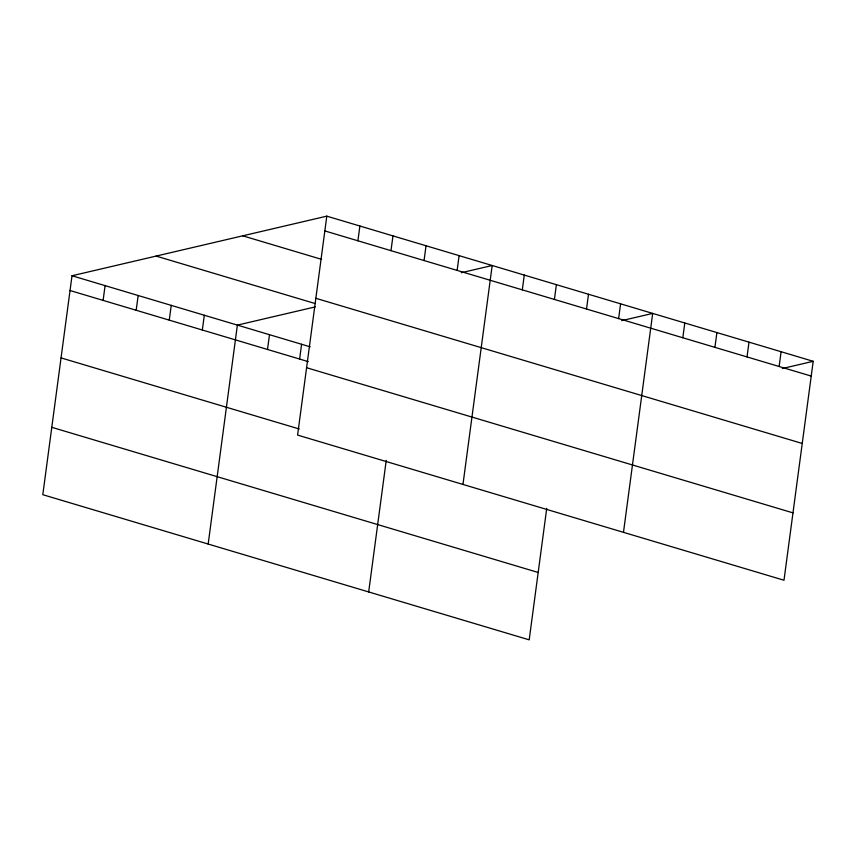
<?xml version="1.0" encoding="UTF-8"?>
<svg xmlns="http://www.w3.org/2000/svg" width="856" height="856" viewBox="0 0 856 856"><rect width="100%" height="100%" fill="white"/><g stroke="black" fill="none" stroke-linecap="round" stroke-linejoin="round"><path stroke-width="1.28" d="M326.81 216.151L297.599 435.083L783.989 580.24L813.2 361.307L326.81 216.151L72.011 275.76L42.8 494.693L529.19 639.849L546.738 508.304M103.116 300.403L105.085 285.626M136.19 310.268L138.158 295.502M169.263 320.144L171.232 305.367M202.337 330.009L204.306 315.243M208.169 544.042L237.38 325.109L315.286 306.887M267.511 349.462L269.49 334.685M299.621 359.049L301.59 344.273M357.915 240.793L359.884 226.027M390.989 250.669L392.958 235.892M368.679 591.945L386.238 460.4M424.062 260.534L426.031 245.768M457.136 270.41L459.105 255.634M462.968 484.443L492.179 265.51L461.266 272.732M522.31 289.863L524.289 275.086M554.421 299.44L556.389 284.663M586.52 309.027L588.489 294.25M618.62 318.603L620.589 303.827M623.478 532.346L652.689 313.414L621.777 320.636M682.821 337.767L684.789 322.99M714.921 347.343L716.9 332.567M747.02 356.931L749 342.154M779.131 366.507L781.1 351.73M782.288 368.54L813.2 361.307M324.841 230.927L811.231 376.084M242.73 235.817L321.599 259.357M315.853 298.295L802.243 443.462M156.092 256.083L315.104 303.538M72.011 275.76L310.225 346.851M70.042 290.526L308.256 361.628M306.587 367.716L792.977 512.872M61.054 357.904L299.268 428.995M51.788 427.315L538.178 572.471"/></g></svg>
